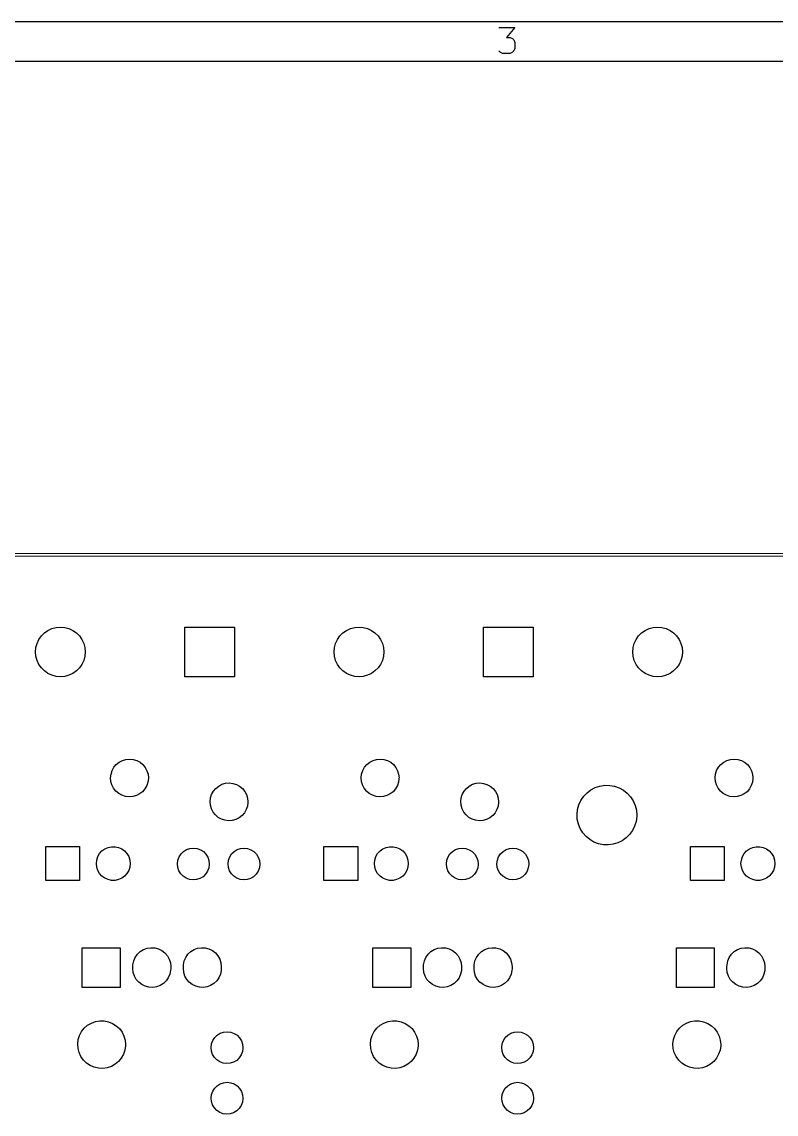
# Model space of a CAD drawing. Extents: x 10 to 287, y -200 to -10.
# Drawn here: x 111.3 to 149.2, y -64.9 to -10 of the extents above; entities that cross this region are included whole.
import ezdxf

# ---------------------------------------------------------------- set-up
doc = ezdxf.new("R2010")
doc.units = 0
doc.layers.add('BLACK', color=7, linetype='CONTINUOUS')

msp = doc.modelspace()

# ---------------------------------------------------------------- linework, layer by layer
at = {"layer": 'BLACK', "linetype": 'CONTINUOUS'}
for p, q in [((287.002, -10), (10, -10)), ((135.261, -10.2881), (136.065, -10.2881)), ((136.065, -10.2881), (135.632, -10.7833)), ((135.632, -10.7833), (135.818, -10.7833)), ((135.818, -10.7833), (135.942, -10.8452)), ((135.942, -10.8452), (136.004, -10.9071)), ((136.004, -10.9071), (136.065, -11.031)), ((135.323, -11.5262), (135.261, -11.4643)), ((135.446, -11.5881), (135.323, -11.5262)), ((135.942, -11.5262), (135.818, -11.5881)), ((136.004, -11.4643), (135.942, -11.5262)), ((136.065, -11.3405), (136.004, -11.4643)), ((136.065, -11.031), (136.065, -11.3405)), ((285.002, -12), (12, -12)), ((135.818, -11.5881), (135.446, -11.5881)), ((33.4913, -36.6809), (206.846, -36.7288)), ((206.771, -36.8788), (33.5663, -36.8309)), ((112.425, -40.7078), (112.604, -40.5828)), ((112.604, -40.5828), (112.801, -40.4907)), ((112.801, -40.4907), (113.012, -40.4343)), ((113.012, -40.4343), (113.229, -40.4153)), ((113.229, -40.4153), (113.446, -40.4343)), ((113.446, -40.4343), (113.656, -40.4907)), ((113.656, -40.4907), (113.854, -40.5828)), ((113.854, -40.5828), (114.032, -40.7078)), ((119.479, -42.9153), (119.479, -40.4153)), ((119.479, -40.4153), (121.979, -40.4153)), ((121.979, -40.4153), (121.979, -42.9153)), ((127.425, -40.7078), (127.604, -40.5828)), ((127.604, -40.5828), (127.801, -40.4907)), ((127.801, -40.4907), (128.012, -40.4343)), ((128.012, -40.4343), (128.229, -40.4153)), ((128.229, -40.4153), (128.446, -40.4343)), ((128.446, -40.4343), (128.656, -40.4907)), ((128.656, -40.4907), (128.854, -40.5828)), ((128.854, -40.5828), (129.032, -40.7078)), ((134.479, -42.9153), (134.479, -40.4153)), ((134.479, -40.4153), (136.979, -40.4153)), ((136.979, -40.4153), (136.979, -42.9153)), ((142.425, -40.7078), (142.604, -40.5828)), ((142.604, -40.5828), (142.801, -40.4907)), ((142.801, -40.4907), (143.012, -40.4343)), ((143.012, -40.4343), (143.229, -40.4153)), ((143.229, -40.4153), (143.446, -40.4343)), ((143.446, -40.4343), (143.656, -40.4907)), ((143.656, -40.4907), (143.854, -40.5828)), ((143.854, -40.5828), (144.032, -40.7078)), ((112.054, -41.2378), (112.146, -41.0403)), ((112.146, -41.0403), (112.271, -40.8619)), ((112.271, -40.8619), (112.425, -40.7078)), ((114.032, -40.7078), (114.186, -40.8619)), ((114.186, -40.8619), (114.311, -41.0403)), ((114.311, -41.0403), (114.404, -41.2378)), ((127.054, -41.2378), (127.146, -41.0403)), ((127.146, -41.0403), (127.271, -40.8619)), ((127.271, -40.8619), (127.425, -40.7078)), ((129.032, -40.7078), (129.186, -40.8619)), ((129.186, -40.8619), (129.311, -41.0403)), ((129.311, -41.0403), (129.404, -41.2378)), ((142.054, -41.2378), (142.146, -41.0403)), ((142.146, -41.0403), (142.271, -40.8619)), ((142.271, -40.8619), (142.425, -40.7078)), ((144.032, -40.7078), (144.186, -40.8619)), ((144.186, -40.8619), (144.311, -41.0403)), ((144.311, -41.0403), (144.404, -41.2378)), ((111.979, -41.6653), (111.998, -41.4483)), ((111.998, -41.8824), (111.979, -41.6653)), ((111.998, -41.4483), (112.054, -41.2378)), ((114.404, -41.2378), (114.46, -41.4483)), ((114.46, -41.4483), (114.479, -41.6653)), ((114.479, -41.6653), (114.46, -41.8824)), ((126.979, -41.6653), (126.998, -41.4483)), ((126.998, -41.8824), (126.979, -41.6653)), ((126.998, -41.4483), (127.054, -41.2378)), ((129.404, -41.2378), (129.46, -41.4483)), ((129.46, -41.4483), (129.479, -41.6653)), ((129.479, -41.6653), (129.46, -41.8824)), ((141.979, -41.6653), (141.998, -41.4483)), ((141.998, -41.8824), (141.979, -41.6653)), ((141.998, -41.4483), (142.054, -41.2378)), ((144.404, -41.2378), (144.46, -41.4483)), ((144.46, -41.4483), (144.479, -41.6653)), ((144.479, -41.6653), (144.46, -41.8824)), ((112.054, -42.0929), (111.998, -41.8824)), ((112.146, -42.2903), (112.054, -42.0929)), ((114.404, -42.0929), (114.311, -42.2903)), ((114.46, -41.8824), (114.404, -42.0929)), ((127.054, -42.0929), (126.998, -41.8824)), ((127.146, -42.2903), (127.054, -42.0929)), ((129.404, -42.0929), (129.311, -42.2903)), ((129.46, -41.8824), (129.404, -42.0929)), ((142.054, -42.0929), (141.998, -41.8824)), ((142.146, -42.2903), (142.054, -42.0929)), ((144.404, -42.0929), (144.311, -42.2903)), ((144.46, -41.8824), (144.404, -42.0929)), ((112.271, -42.4688), (112.146, -42.2903)), ((112.425, -42.6229), (112.271, -42.4688)), ((112.604, -42.7479), (112.425, -42.6229)), ((112.801, -42.84), (112.604, -42.7479)), ((113.854, -42.7479), (113.656, -42.84)), ((114.032, -42.6229), (113.854, -42.7479)), ((114.186, -42.4688), (114.032, -42.6229)), ((114.311, -42.2903), (114.186, -42.4688)), ((127.271, -42.4688), (127.146, -42.2903)), ((127.425, -42.6229), (127.271, -42.4688)), ((127.604, -42.7479), (127.425, -42.6229)), ((127.801, -42.84), (127.604, -42.7479)), ((128.854, -42.7479), (128.656, -42.84)), ((129.032, -42.6229), (128.854, -42.7479)), ((129.186, -42.4688), (129.032, -42.6229)), ((129.311, -42.2903), (129.186, -42.4688)), ((142.271, -42.4688), (142.146, -42.2903)), ((142.425, -42.6229), (142.271, -42.4688)), ((142.604, -42.7479), (142.425, -42.6229)), ((142.801, -42.84), (142.604, -42.7479)), ((143.854, -42.7479), (143.656, -42.84)), ((144.032, -42.6229), (143.854, -42.7479)), ((144.186, -42.4688), (144.032, -42.6229)), ((144.311, -42.2903), (144.186, -42.4688)), ((113.012, -42.8964), (112.801, -42.84)), ((113.229, -42.9153), (113.012, -42.8964)), ((113.446, -42.8964), (113.229, -42.9153)), ((113.656, -42.84), (113.446, -42.8964)), ((121.979, -42.9153), (119.479, -42.9153)), ((128.012, -42.8964), (127.801, -42.84)), ((128.229, -42.9153), (128.012, -42.8964)), ((128.446, -42.8964), (128.229, -42.9153)), ((128.656, -42.84), (128.446, -42.8964)), ((136.979, -42.9153), (134.479, -42.9153)), ((143.012, -42.8964), (142.801, -42.84)), ((143.229, -42.9153), (143.012, -42.8964)), ((143.446, -42.8964), (143.229, -42.9153)), ((143.656, -42.84), (143.446, -42.8964)), ((116.035, -47.3213), (116.18, -47.2051)), ((116.18, -47.2051), (116.344, -47.1192)), ((116.344, -47.1192), (116.522, -47.0668)), ((116.522, -47.0668), (116.707, -47.05)), ((116.707, -47.05), (116.891, -47.0694)), ((116.891, -47.0694), (117.068, -47.1242)), ((117.068, -47.1242), (117.231, -47.2124)), ((128.624, -47.3213), (128.769, -47.2051)), ((128.769, -47.2051), (128.933, -47.1192)), ((128.933, -47.1192), (129.111, -47.0668)), ((129.111, -47.0668), (129.295, -47.05)), ((129.295, -47.05), (129.48, -47.0694)), ((129.48, -47.0694), (129.657, -47.1242)), ((129.657, -47.1242), (129.82, -47.2124)), ((146.404, -47.3213), (146.549, -47.2051)), ((146.549, -47.2051), (146.713, -47.1192)), ((146.713, -47.1192), (146.891, -47.0668)), ((146.891, -47.0668), (147.075, -47.05)), ((147.075, -47.05), (147.26, -47.0694)), ((147.26, -47.0694), (147.437, -47.1242)), ((147.437, -47.1242), (147.6, -47.2124)), ((115.771, -47.8025), (115.827, -47.6258)), ((115.827, -47.6258), (115.916, -47.4633)), ((115.916, -47.4633), (116.035, -47.3213)), ((117.231, -47.2124), (117.374, -47.3306)), ((117.374, -47.3306), (117.491, -47.4743)), ((117.491, -47.4743), (117.578, -47.638)), ((117.578, -47.638), (117.632, -47.8155)), ((128.36, -47.8025), (128.416, -47.6258)), ((128.416, -47.6258), (128.505, -47.4633)), ((128.505, -47.4633), (128.624, -47.3213)), ((129.82, -47.2124), (129.963, -47.3306)), ((129.963, -47.3306), (130.08, -47.4743)), ((130.08, -47.4743), (130.167, -47.638)), ((130.167, -47.638), (130.221, -47.8155)), ((146.14, -47.8025), (146.196, -47.6258)), ((146.196, -47.6258), (146.285, -47.4633)), ((146.285, -47.4633), (146.404, -47.3213)), ((147.6, -47.2124), (147.743, -47.3306)), ((147.743, -47.3306), (147.86, -47.4743)), ((147.86, -47.4743), (147.947, -47.638)), ((147.947, -47.638), (148.001, -47.8155)), ((115.75, -47.9867), (115.771, -47.8025)), ((115.766, -48.1715), (115.75, -47.9867)), ((115.817, -48.3497), (115.766, -48.1715)), ((117.626, -48.2105), (117.568, -48.3864)), ((117.65, -48.0265), (117.626, -48.2105)), ((117.632, -47.8155), (117.65, -48)), ((117.65, -48), (117.65, -48.0265)), ((121.344, -48.3192), (121.522, -48.2668)), ((121.522, -48.2668), (121.707, -48.25)), ((121.707, -48.25), (121.891, -48.2694)), ((121.891, -48.2694), (122.068, -48.3242)), ((128.339, -47.9867), (128.36, -47.8025)), ((128.354, -48.1715), (128.339, -47.9867)), ((128.406, -48.3497), (128.354, -48.1715)), ((130.215, -48.2105), (130.157, -48.3864)), ((130.238, -48.0265), (130.215, -48.2105)), ((130.221, -47.8155), (130.239, -48)), ((130.239, -48), (130.238, -48.0265)), ((133.933, -48.3192), (134.111, -48.2668)), ((134.111, -48.2668), (134.295, -48.25)), ((134.295, -48.25), (134.48, -48.2694)), ((134.48, -48.2694), (134.657, -48.3242)), ((146.119, -47.9867), (146.14, -47.8025)), ((146.134, -48.1715), (146.119, -47.9867)), ((146.186, -48.3497), (146.134, -48.1715)), ((147.995, -48.2105), (147.937, -48.3864)), ((148.018, -48.0265), (147.995, -48.2105)), ((148.001, -47.8155), (148.019, -48)), ((148.019, -48), (148.018, -48.0265)), ((115.901, -48.5146), (115.817, -48.3497)), ((116.017, -48.6599), (115.901, -48.5146)), ((116.158, -48.7801), (116.017, -48.6599)), ((116.32, -48.8705), (116.158, -48.7801)), ((117.209, -48.8021), (117.044, -48.8857)), ((117.355, -48.688), (117.209, -48.8021)), ((117.476, -48.5476), (117.355, -48.688)), ((117.568, -48.3864), (117.476, -48.5476)), ((120.771, -49.0025), (120.827, -48.8258)), ((120.827, -48.8258), (120.916, -48.6633)), ((120.916, -48.6633), (121.035, -48.5213)), ((121.035, -48.5213), (121.18, -48.4051)), ((121.18, -48.4051), (121.344, -48.3192)), ((122.068, -48.3242), (122.231, -48.4124)), ((122.231, -48.4124), (122.374, -48.5306)), ((122.374, -48.5306), (122.491, -48.6743)), ((122.491, -48.6743), (122.578, -48.838)), ((122.578, -48.838), (122.632, -49.0155)), ((128.49, -48.5146), (128.406, -48.3497)), ((128.605, -48.6599), (128.49, -48.5146)), ((128.747, -48.7801), (128.605, -48.6599)), ((128.909, -48.8705), (128.747, -48.7801)), ((129.798, -48.8021), (129.632, -48.8857)), ((129.944, -48.688), (129.798, -48.8021)), ((130.065, -48.5476), (129.944, -48.688)), ((130.157, -48.3864), (130.065, -48.5476)), ((133.36, -49.0025), (133.416, -48.8258)), ((133.416, -48.8258), (133.505, -48.6633)), ((133.505, -48.6633), (133.624, -48.5213)), ((133.624, -48.5213), (133.769, -48.4051)), ((133.769, -48.4051), (133.933, -48.3192)), ((134.657, -48.3242), (134.82, -48.4124)), ((134.82, -48.4124), (134.963, -48.5306)), ((134.963, -48.5306), (135.08, -48.6743)), ((135.08, -48.6743), (135.167, -48.838)), ((135.167, -48.838), (135.221, -49.0155)), ((139.517, -48.9211), (139.687, -48.7434)), ((139.687, -48.7434), (139.883, -48.5958)), ((139.883, -48.5958), (140.101, -48.4823)), ((140.101, -48.4823), (140.335, -48.4059)), ((140.335, -48.4059), (140.578, -48.3688)), ((140.578, -48.3688), (140.824, -48.3718)), ((140.824, -48.3718), (141.066, -48.4149)), ((141.066, -48.4149), (141.298, -48.4969)), ((141.298, -48.4969), (141.513, -48.6157)), ((141.513, -48.6157), (141.706, -48.7681)), ((141.706, -48.7681), (141.871, -48.9499)), ((146.27, -48.5146), (146.186, -48.3497)), ((146.385, -48.6599), (146.27, -48.5146)), ((146.527, -48.7801), (146.385, -48.6599)), ((146.689, -48.8705), (146.527, -48.7801)), ((147.578, -48.8021), (147.412, -48.8857)), ((147.724, -48.688), (147.578, -48.8021)), ((147.845, -48.5476), (147.724, -48.688)), ((147.937, -48.3864), (147.845, -48.5476)), ((116.496, -48.9278), (116.32, -48.8705)), ((116.68, -48.9498), (116.496, -48.9278)), ((116.865, -48.9356), (116.68, -48.9498)), ((117.044, -48.8857), (116.865, -48.9356)), ((120.75, -49.1867), (120.771, -49.0025)), ((120.766, -49.3715), (120.75, -49.1867)), ((120.817, -49.5497), (120.766, -49.3715)), ((122.65, -49.2265), (122.626, -49.4105)), ((122.632, -49.0155), (122.65, -49.2)), ((122.65, -49.2), (122.65, -49.2265)), ((129.085, -48.9278), (128.909, -48.8705)), ((129.269, -48.9498), (129.085, -48.9278)), ((129.454, -48.9356), (129.269, -48.9498)), ((129.632, -48.8857), (129.454, -48.9356)), ((133.339, -49.1867), (133.36, -49.0025)), ((133.354, -49.3715), (133.339, -49.1867)), ((133.406, -49.5497), (133.354, -49.3715)), ((135.238, -49.2265), (135.215, -49.4105)), ((135.221, -49.0155), (135.239, -49.2)), ((135.239, -49.2), (135.238, -49.2265)), ((139.209, -49.584), (139.275, -49.3471)), ((139.275, -49.3471), (139.378, -49.1242)), ((139.378, -49.1242), (139.517, -48.9211)), ((141.871, -48.9499), (142.005, -49.1563)), ((142.005, -49.1563), (142.103, -49.3817)), ((142.103, -49.3817), (142.162, -49.6201)), ((146.865, -48.9278), (146.689, -48.8705)), ((147.049, -48.9498), (146.865, -48.9278)), ((147.234, -48.9356), (147.049, -48.9498)), ((147.412, -48.8857), (147.234, -48.9356)), ((120.901, -49.7146), (120.817, -49.5497)), ((121.017, -49.8599), (120.901, -49.7146)), ((121.158, -49.9801), (121.017, -49.8599)), ((122.355, -49.888), (122.209, -50.0021)), ((122.476, -49.7476), (122.355, -49.888)), ((122.568, -49.5864), (122.476, -49.7476)), ((122.626, -49.4105), (122.568, -49.5864)), ((133.49, -49.7146), (133.406, -49.5497)), ((133.605, -49.8599), (133.49, -49.7146)), ((133.747, -49.9801), (133.605, -49.8599)), ((134.944, -49.888), (134.798, -50.0021)), ((135.065, -49.7476), (134.944, -49.888)), ((135.157, -49.5864), (135.065, -49.7476)), ((135.215, -49.4105), (135.157, -49.5864)), ((139.183, -49.8284), (139.209, -49.584)), ((139.197, -50.0739), (139.183, -49.8284)), ((142.181, -49.9384), (142.149, -50.1821)), ((142.162, -49.6201), (142.183, -49.8651)), ((142.183, -49.8651), (142.181, -49.9384)), ((121.32, -50.0705), (121.158, -49.9801)), ((121.496, -50.1278), (121.32, -50.0705)), ((121.68, -50.1498), (121.496, -50.1278)), ((121.865, -50.1356), (121.68, -50.1498)), ((122.044, -50.0857), (121.865, -50.1356)), ((122.209, -50.0021), (122.044, -50.0857)), ((133.909, -50.0705), (133.747, -49.9801)), ((134.085, -50.1278), (133.909, -50.0705)), ((134.269, -50.1498), (134.085, -50.1278)), ((134.454, -50.1356), (134.269, -50.1498)), ((134.632, -50.0857), (134.454, -50.1356)), ((134.798, -50.0021), (134.632, -50.0857)), ((139.251, -50.3137), (139.197, -50.0739)), ((139.344, -50.5414), (139.251, -50.3137)), ((142.077, -50.4173), (141.968, -50.6377)), ((142.149, -50.1821), (142.077, -50.4173)), ((139.472, -50.751), (139.344, -50.5414)), ((139.633, -50.9368), (139.472, -50.751)), ((139.822, -51.0938), (139.633, -50.9368)), ((141.651, -51.0108), (141.451, -51.1535)), ((141.825, -50.8373), (141.651, -51.0108)), ((141.968, -50.6377), (141.825, -50.8373)), ((112.494, -53.15), (112.494, -51.45)), ((112.494, -51.45), (114.194, -51.45)), ((114.194, -51.45), (114.194, -53.15)), ((115.315, -51.6683), (115.459, -51.5639)), ((115.459, -51.5639), (115.621, -51.4916)), ((115.621, -51.4916), (115.795, -51.4547)), ((115.795, -51.4547), (115.973, -51.4547)), ((115.973, -51.4547), (116.147, -51.4916)), ((116.147, -51.4916), (116.309, -51.5639)), ((116.309, -51.5639), (116.453, -51.6683)), ((119.417, -51.6946), (119.569, -51.6011)), ((119.569, -51.6011), (119.738, -51.5437)), ((119.738, -51.5437), (119.916, -51.525)), ((119.916, -51.525), (120.093, -51.5461)), ((120.093, -51.5461), (120.261, -51.606)), ((121.957, -51.6946), (122.109, -51.6011)), ((122.109, -51.6011), (122.278, -51.5437)), ((122.278, -51.5437), (122.456, -51.525)), ((122.456, -51.525), (122.633, -51.5461)), ((122.633, -51.5461), (122.801, -51.606)), ((126.464, -53.15), (126.464, -51.45)), ((126.464, -51.45), (128.164, -51.45)), ((128.164, -51.45), (128.164, -53.15)), ((129.285, -51.6683), (129.429, -51.5639)), ((129.429, -51.5639), (129.591, -51.4916)), ((129.591, -51.4916), (129.765, -51.4547)), ((129.765, -51.4547), (129.943, -51.4547)), ((129.943, -51.4547), (130.117, -51.4916)), ((130.117, -51.4916), (130.279, -51.5639)), ((130.279, -51.5639), (130.423, -51.6683)), ((132.926, -51.6946), (133.078, -51.6011)), ((133.078, -51.6011), (133.247, -51.5437)), ((133.247, -51.5437), (133.424, -51.525)), ((133.424, -51.525), (133.602, -51.5461)), ((133.602, -51.5461), (133.77, -51.606)), ((135.466, -51.6946), (135.618, -51.6011)), ((135.618, -51.6011), (135.787, -51.5437)), ((135.787, -51.5437), (135.964, -51.525)), ((135.964, -51.525), (136.142, -51.5461)), ((136.142, -51.5461), (136.31, -51.606)), ((140.034, -51.2178), (139.822, -51.0938)), ((140.264, -51.3055), (140.034, -51.2178)), ((140.505, -51.3545), (140.264, -51.3055)), ((140.751, -51.3636), (140.505, -51.3545)), ((140.994, -51.3323), (140.751, -51.3636)), ((141.23, -51.2617), (140.994, -51.3323)), ((141.451, -51.1535), (141.23, -51.2617)), ((144.879, -53.15), (144.879, -51.45)), ((144.879, -51.45), (146.579, -51.45)), ((146.579, -51.45), (146.579, -53.15)), ((147.7, -51.6683), (147.844, -51.5639)), ((147.844, -51.5639), (148.006, -51.4916)), ((148.006, -51.4916), (148.18, -51.4547)), ((148.18, -51.4547), (148.358, -51.4547)), ((148.358, -51.4547), (148.532, -51.4916)), ((148.532, -51.4916), (148.694, -51.5639)), ((148.694, -51.5639), (148.838, -51.6683)), ((115.034, -52.3), (115.052, -52.1233)), ((115.052, -52.1233), (115.107, -51.9543)), ((115.107, -51.9543), (115.196, -51.8004)), ((115.196, -51.8004), (115.315, -51.6683)), ((116.453, -51.6683), (116.572, -51.8004)), ((116.572, -51.8004), (116.66, -51.9543)), ((116.66, -51.9543), (116.715, -52.1233)), ((116.715, -52.1233), (116.734, -52.3)), ((119.11, -52.3138), (119.132, -52.1369)), ((119.132, -52.1369), (119.193, -51.9693)), ((119.193, -51.9693), (119.29, -51.8194)), ((119.29, -51.8194), (119.417, -51.6946)), ((120.261, -51.606), (120.411, -51.7015)), ((120.411, -51.7015), (120.537, -51.8281)), ((120.537, -51.8281), (120.631, -51.9793)), ((120.631, -51.9793), (120.69, -52.1478)), ((120.69, -52.1478), (120.71, -52.325)), ((121.65, -52.3138), (121.672, -52.1369)), ((121.672, -52.1369), (121.733, -51.9693)), ((121.733, -51.9693), (121.83, -51.8194)), ((121.83, -51.8194), (121.957, -51.6946)), ((122.801, -51.606), (122.951, -51.7015)), ((122.951, -51.7015), (123.077, -51.8281)), ((123.077, -51.8281), (123.171, -51.9793)), ((123.171, -51.9793), (123.23, -52.1478)), ((123.23, -52.1478), (123.25, -52.325)), ((129.004, -52.3), (129.022, -52.1233)), ((129.022, -52.1233), (129.077, -51.9543)), ((129.077, -51.9543), (129.166, -51.8004)), ((129.166, -51.8004), (129.285, -51.6683)), ((130.423, -51.6683), (130.542, -51.8004)), ((130.542, -51.8004), (130.63, -51.9543)), ((130.63, -51.9543), (130.685, -52.1233)), ((130.685, -52.1233), (130.704, -52.3)), ((132.619, -52.3138), (132.641, -52.1369)), ((132.641, -52.1369), (132.702, -51.9693)), ((132.702, -51.9693), (132.799, -51.8194)), ((132.799, -51.8194), (132.926, -51.6946)), ((133.77, -51.606), (133.92, -51.7015)), ((133.92, -51.7015), (134.046, -51.8281)), ((134.046, -51.8281), (134.14, -51.9793)), ((134.14, -51.9793), (134.199, -52.1478)), ((134.199, -52.1478), (134.219, -52.325)), ((135.159, -52.3138), (135.181, -52.1369)), ((135.181, -52.1369), (135.242, -51.9693)), ((135.242, -51.9693), (135.339, -51.8194)), ((135.339, -51.8194), (135.466, -51.6946)), ((136.31, -51.606), (136.46, -51.7015)), ((136.46, -51.7015), (136.586, -51.8281)), ((136.586, -51.8281), (136.68, -51.9793)), ((136.68, -51.9793), (136.739, -52.1478)), ((136.739, -52.1478), (136.759, -52.325)), ((147.419, -52.3), (147.437, -52.1233)), ((147.437, -52.1233), (147.492, -51.9543)), ((147.492, -51.9543), (147.581, -51.8004)), ((147.581, -51.8004), (147.7, -51.6683)), ((148.838, -51.6683), (148.957, -51.8004)), ((148.957, -51.8004), (149.045, -51.9543)), ((149.045, -51.9543), (149.1, -52.1233)), ((149.1, -52.1233), (149.119, -52.3)), ((115.052, -52.4767), (115.034, -52.3)), ((115.107, -52.6457), (115.052, -52.4767)), ((115.196, -52.7996), (115.107, -52.6457)), ((116.66, -52.6457), (116.572, -52.7996)), ((116.715, -52.4767), (116.66, -52.6457)), ((116.734, -52.3), (116.715, -52.4767)), ((119.127, -52.4913), (119.11, -52.3138)), ((119.184, -52.6606), (119.127, -52.4913)), ((119.276, -52.8131), (119.184, -52.6606)), ((120.622, -52.6907), (120.523, -52.8392)), ((120.685, -52.524), (120.622, -52.6907)), ((120.71, -52.3473), (120.685, -52.524)), ((120.71, -52.325), (120.71, -52.3473)), ((121.667, -52.4913), (121.65, -52.3138)), ((121.724, -52.6606), (121.667, -52.4913)), ((121.816, -52.8131), (121.724, -52.6606)), ((123.162, -52.6907), (123.063, -52.8392)), ((123.225, -52.524), (123.162, -52.6907)), ((123.25, -52.3473), (123.225, -52.524)), ((123.25, -52.325), (123.25, -52.3473)), ((129.022, -52.4767), (129.004, -52.3)), ((129.077, -52.6457), (129.022, -52.4767)), ((129.166, -52.7996), (129.077, -52.6457)), ((130.63, -52.6457), (130.542, -52.7996)), ((130.685, -52.4767), (130.63, -52.6457)), ((130.704, -52.3), (130.685, -52.4767)), ((132.636, -52.4913), (132.619, -52.3138)), ((132.693, -52.6606), (132.636, -52.4913)), ((132.785, -52.8131), (132.693, -52.6606)), ((134.13, -52.6907), (134.032, -52.8392)), ((134.194, -52.524), (134.13, -52.6907)), ((134.219, -52.3473), (134.194, -52.524)), ((134.219, -52.325), (134.219, -52.3473)), ((135.176, -52.4913), (135.159, -52.3138)), ((135.233, -52.6606), (135.176, -52.4913)), ((135.325, -52.8131), (135.233, -52.6606)), ((136.67, -52.6907), (136.572, -52.8392)), ((136.734, -52.524), (136.67, -52.6907)), ((136.759, -52.3473), (136.734, -52.524)), ((136.759, -52.325), (136.759, -52.3473)), ((147.437, -52.4767), (147.419, -52.3)), ((147.492, -52.6457), (147.437, -52.4767)), ((147.581, -52.7996), (147.492, -52.6457)), ((149.045, -52.6457), (148.957, -52.7996)), ((149.1, -52.4767), (149.045, -52.6457)), ((149.119, -52.3), (149.1, -52.4767)), ((114.194, -53.15), (112.494, -53.15)), ((115.315, -52.9317), (115.196, -52.7996)), ((115.459, -53.0361), (115.315, -52.9317)), ((115.621, -53.1084), (115.459, -53.0361)), ((115.795, -53.1453), (115.621, -53.1084)), ((115.973, -53.1453), (115.795, -53.1453)), ((116.147, -53.1084), (115.973, -53.1453)), ((116.309, -53.0361), (116.147, -53.1084)), ((116.453, -52.9317), (116.309, -53.0361)), ((116.572, -52.7996), (116.453, -52.9317)), ((119.4, -52.9414), (119.276, -52.8131)), ((119.549, -53.0391), (119.4, -52.9414)), ((119.716, -53.1012), (119.549, -53.0391)), ((119.893, -53.1248), (119.716, -53.1012)), ((120.071, -53.1087), (119.893, -53.1248)), ((120.24, -53.0535), (120.071, -53.1087)), ((120.394, -52.9622), (120.24, -53.0535)), ((120.523, -52.8392), (120.394, -52.9622)), ((121.94, -52.9414), (121.816, -52.8131)), ((122.089, -53.0391), (121.94, -52.9414)), ((122.256, -53.1012), (122.089, -53.0391)), ((122.433, -53.1248), (122.256, -53.1012)), ((122.611, -53.1087), (122.433, -53.1248)), ((122.78, -53.0535), (122.611, -53.1087)), ((122.934, -52.9622), (122.78, -53.0535)), ((123.063, -52.8392), (122.934, -52.9622)), ((128.164, -53.15), (126.464, -53.15)), ((129.285, -52.9317), (129.166, -52.7996)), ((129.429, -53.0361), (129.285, -52.9317)), ((129.591, -53.1084), (129.429, -53.0361)), ((129.765, -53.1453), (129.591, -53.1084)), ((129.943, -53.1453), (129.765, -53.1453)), ((130.117, -53.1084), (129.943, -53.1453)), ((130.279, -53.0361), (130.117, -53.1084)), ((130.423, -52.9317), (130.279, -53.0361)), ((130.542, -52.7996), (130.423, -52.9317)), ((132.909, -52.9414), (132.785, -52.8131)), ((133.058, -53.0391), (132.909, -52.9414)), ((133.225, -53.1012), (133.058, -53.0391)), ((133.402, -53.1248), (133.225, -53.1012)), ((133.58, -53.1087), (133.402, -53.1248)), ((133.749, -53.0535), (133.58, -53.1087)), ((133.903, -52.9622), (133.749, -53.0535)), ((134.032, -52.8392), (133.903, -52.9622)), ((135.449, -52.9414), (135.325, -52.8131)), ((135.598, -53.0391), (135.449, -52.9414)), ((135.765, -53.1012), (135.598, -53.0391)), ((135.942, -53.1248), (135.765, -53.1012)), ((136.12, -53.1087), (135.942, -53.1248)), ((136.289, -53.0535), (136.12, -53.1087)), ((136.443, -52.9622), (136.289, -53.0535)), ((136.572, -52.8392), (136.443, -52.9622)), ((146.579, -53.15), (144.879, -53.15)), ((147.7, -52.9317), (147.581, -52.7996)), ((147.844, -53.0361), (147.7, -52.9317)), ((148.006, -53.1084), (147.844, -53.0361)), ((148.18, -53.1453), (148.006, -53.1084)), ((148.358, -53.1453), (148.18, -53.1453)), ((148.532, -53.1084), (148.358, -53.1453)), ((148.694, -53.0361), (148.532, -53.1084)), ((148.838, -52.9317), (148.694, -53.0361)), ((148.957, -52.7996), (148.838, -52.9317)), ((114.326, -58.5296), (114.326, -56.5296)), ((114.326, -56.5296), (116.231, -56.5296)), ((116.231, -56.5296), (116.231, -58.5296)), ((117.582, -56.5595), (117.772, -56.5307)), ((117.772, -56.5307), (117.965, -56.5408)), ((117.965, -56.5408), (118.151, -56.5893)), ((120.122, -56.5595), (120.312, -56.5307)), ((120.312, -56.5307), (120.505, -56.5408)), ((120.505, -56.5408), (120.691, -56.5893)), ((128.931, -58.5296), (128.931, -56.5296)), ((128.931, -56.5296), (130.836, -56.5296)), ((130.836, -56.5296), (130.836, -58.5296)), ((132.187, -56.5595), (132.377, -56.5307)), ((132.377, -56.5307), (132.57, -56.5408)), ((132.57, -56.5408), (132.756, -56.5893)), ((134.727, -56.5595), (134.917, -56.5307)), ((134.917, -56.5307), (135.11, -56.5408)), ((135.11, -56.5408), (135.296, -56.5893)), ((144.171, -58.5296), (144.171, -56.5296)), ((144.171, -56.5296), (146.076, -56.5296)), ((146.076, -56.5296), (146.076, -58.5296)), ((147.427, -56.5595), (147.617, -56.5307)), ((147.617, -56.5307), (147.81, -56.5408)), ((147.81, -56.5408), (147.996, -56.5893)), ((116.911, -57.1941), (116.987, -57.0174)), ((116.987, -57.0174), (117.098, -56.8597)), ((117.098, -56.8597), (117.238, -56.7274)), ((117.238, -56.7274), (117.401, -56.626)), ((117.401, -56.626), (117.582, -56.5595)), ((118.151, -56.5893), (118.324, -56.6743)), ((118.324, -56.6743), (118.476, -56.7923)), ((118.476, -56.7923), (118.601, -56.9385)), ((118.601, -56.9385), (118.694, -57.1069)), ((119.451, -57.1941), (119.527, -57.0174)), ((119.527, -57.0174), (119.638, -56.8597)), ((119.638, -56.8597), (119.778, -56.7274)), ((119.778, -56.7274), (119.941, -56.626)), ((119.941, -56.626), (120.122, -56.5595)), ((120.691, -56.5893), (120.864, -56.6743)), ((120.864, -56.6743), (121.016, -56.7923)), ((121.016, -56.7923), (121.141, -56.9385)), ((121.141, -56.9385), (121.234, -57.1069)), ((131.516, -57.1941), (131.592, -57.0174)), ((131.592, -57.0174), (131.703, -56.8597)), ((131.703, -56.8597), (131.843, -56.7274)), ((131.843, -56.7274), (132.006, -56.626)), ((132.006, -56.626), (132.187, -56.5595)), ((132.756, -56.5893), (132.929, -56.6743)), ((132.929, -56.6743), (133.081, -56.7923)), ((133.081, -56.7923), (133.206, -56.9385)), ((133.206, -56.9385), (133.299, -57.1069)), ((134.056, -57.1941), (134.132, -57.0174)), ((134.132, -57.0174), (134.243, -56.8597)), ((134.243, -56.8597), (134.383, -56.7274)), ((134.383, -56.7274), (134.546, -56.626)), ((134.546, -56.626), (134.727, -56.5595)), ((135.296, -56.5893), (135.469, -56.6743)), ((135.469, -56.6743), (135.621, -56.7923)), ((135.621, -56.7923), (135.746, -56.9385)), ((135.746, -56.9385), (135.839, -57.1069)), ((146.756, -57.1941), (146.832, -57.0174)), ((146.832, -57.0174), (146.943, -56.8597)), ((146.943, -56.8597), (147.083, -56.7274)), ((147.083, -56.7274), (147.246, -56.626)), ((147.246, -56.626), (147.427, -56.5595)), ((147.996, -56.5893), (148.169, -56.6743)), ((148.169, -56.6743), (148.321, -56.7923)), ((148.321, -56.7923), (148.446, -56.9385)), ((148.446, -56.9385), (148.539, -57.1069)), ((116.866, -57.4821), (116.872, -57.3825)), ((116.866, -57.5771), (116.866, -57.4821)), ((116.886, -57.7686), (116.866, -57.5771)), ((116.872, -57.3825), (116.911, -57.1941)), ((118.694, -57.1069), (118.752, -57.2906)), ((118.752, -57.2906), (118.771, -57.4821)), ((118.771, -57.5771), (118.766, -57.6767)), ((118.771, -57.4821), (118.771, -57.5771)), ((119.406, -57.4821), (119.412, -57.3825)), ((119.406, -57.5771), (119.406, -57.4821)), ((119.426, -57.7686), (119.406, -57.5771)), ((119.412, -57.3825), (119.451, -57.1941)), ((121.234, -57.1069), (121.292, -57.2906)), ((121.292, -57.2906), (121.311, -57.4821)), ((121.311, -57.5771), (121.306, -57.6767)), ((121.311, -57.4821), (121.311, -57.5771)), ((131.471, -57.4821), (131.477, -57.3825)), ((131.471, -57.5771), (131.471, -57.4821)), ((131.491, -57.7686), (131.471, -57.5771)), ((131.477, -57.3825), (131.516, -57.1941)), ((133.299, -57.1069), (133.357, -57.2906)), ((133.357, -57.2906), (133.376, -57.4821)), ((133.376, -57.5771), (133.371, -57.6767)), ((133.376, -57.4821), (133.376, -57.5771)), ((134.011, -57.4821), (134.017, -57.3825)), ((134.011, -57.5771), (134.011, -57.4821)), ((134.031, -57.7686), (134.011, -57.5771)), ((134.017, -57.3825), (134.056, -57.1941)), ((135.839, -57.1069), (135.897, -57.2906)), ((135.897, -57.2906), (135.916, -57.4821)), ((135.916, -57.5771), (135.911, -57.6767)), ((135.916, -57.4821), (135.916, -57.5771)), ((146.711, -57.4821), (146.717, -57.3825)), ((146.711, -57.5771), (146.711, -57.4821)), ((146.731, -57.7686), (146.711, -57.5771)), ((146.717, -57.3825), (146.756, -57.1941)), ((148.539, -57.1069), (148.597, -57.2906)), ((148.597, -57.2906), (148.616, -57.4821)), ((148.616, -57.5771), (148.611, -57.6767)), ((148.616, -57.4821), (148.616, -57.5771)), ((116.943, -57.9523), (116.886, -57.7686)), ((117.037, -58.1207), (116.943, -57.9523)), ((117.162, -58.2669), (117.037, -58.1207)), ((118.65, -58.0418), (118.54, -58.1995)), ((118.727, -57.8651), (118.65, -58.0418)), ((118.766, -57.6767), (118.727, -57.8651)), ((119.483, -57.9523), (119.426, -57.7686)), ((119.577, -58.1207), (119.483, -57.9523)), ((119.702, -58.2669), (119.577, -58.1207)), ((121.19, -58.0418), (121.08, -58.1995)), ((121.267, -57.8651), (121.19, -58.0418)), ((121.306, -57.6767), (121.267, -57.8651)), ((131.548, -57.9523), (131.491, -57.7686)), ((131.642, -58.1207), (131.548, -57.9523)), ((131.767, -58.2669), (131.642, -58.1207)), ((133.255, -58.0418), (133.145, -58.1995)), ((133.332, -57.8651), (133.255, -58.0418)), ((133.371, -57.6767), (133.332, -57.8651)), ((134.088, -57.9523), (134.031, -57.7686)), ((134.182, -58.1207), (134.088, -57.9523)), ((134.307, -58.2669), (134.182, -58.1207)), ((135.795, -58.0418), (135.685, -58.1995)), ((135.872, -57.8651), (135.795, -58.0418)), ((135.911, -57.6767), (135.872, -57.8651)), ((146.788, -57.9523), (146.731, -57.7686)), ((146.882, -58.1207), (146.788, -57.9523)), ((147.007, -58.2669), (146.882, -58.1207)), ((148.495, -58.0418), (148.385, -58.1995)), ((148.572, -57.8651), (148.495, -58.0418)), ((148.611, -57.6767), (148.572, -57.8651)), ((116.231, -58.5296), (114.326, -58.5296)), ((117.314, -58.3849), (117.162, -58.2669)), ((117.487, -58.4699), (117.314, -58.3849)), ((117.673, -58.5184), (117.487, -58.4699)), ((117.865, -58.5285), (117.673, -58.5184)), ((118.056, -58.4997), (117.865, -58.5285)), ((118.236, -58.4332), (118.056, -58.4997)), ((118.4, -58.3318), (118.236, -58.4332)), ((118.54, -58.1995), (118.4, -58.3318)), ((119.854, -58.3849), (119.702, -58.2669)), ((120.027, -58.4699), (119.854, -58.3849)), ((120.213, -58.5184), (120.027, -58.4699)), ((120.405, -58.5285), (120.213, -58.5184)), ((120.596, -58.4997), (120.405, -58.5285)), ((120.776, -58.4332), (120.596, -58.4997)), ((120.94, -58.3318), (120.776, -58.4332)), ((121.08, -58.1995), (120.94, -58.3318)), ((130.836, -58.5296), (128.931, -58.5296)), ((131.919, -58.3849), (131.767, -58.2669)), ((132.092, -58.4699), (131.919, -58.3849)), ((132.278, -58.5184), (132.092, -58.4699)), ((132.47, -58.5285), (132.278, -58.5184)), ((132.661, -58.4997), (132.47, -58.5285)), ((132.841, -58.4332), (132.661, -58.4997)), ((133.005, -58.3318), (132.841, -58.4332)), ((133.145, -58.1995), (133.005, -58.3318)), ((134.459, -58.3849), (134.307, -58.2669)), ((134.632, -58.4699), (134.459, -58.3849)), ((134.818, -58.5184), (134.632, -58.4699)), ((135.01, -58.5285), (134.818, -58.5184)), ((135.201, -58.4997), (135.01, -58.5285)), ((135.381, -58.4332), (135.201, -58.4997)), ((135.545, -58.3318), (135.381, -58.4332)), ((135.685, -58.1995), (135.545, -58.3318)), ((146.076, -58.5296), (144.171, -58.5296)), ((147.159, -58.3849), (147.007, -58.2669)), ((147.332, -58.4699), (147.159, -58.3849)), ((147.518, -58.5184), (147.332, -58.4699)), ((147.71, -58.5285), (147.518, -58.5184)), ((147.901, -58.4997), (147.71, -58.5285)), ((148.081, -58.4332), (147.901, -58.4997)), ((148.245, -58.3318), (148.081, -58.4332)), ((148.385, -58.1995), (148.245, -58.3318)), ((114.595, -60.4292), (114.783, -60.3169)), ((114.783, -60.3169), (114.989, -60.2409)), ((114.989, -60.2409), (115.206, -60.2037)), ((115.206, -60.2037), (115.425, -60.2066)), ((115.425, -60.2066), (115.641, -60.2494)), ((115.641, -60.2494), (115.845, -60.3308)), ((115.845, -60.3308), (116.031, -60.448)), ((129.295, -60.4292), (129.483, -60.3169)), ((129.483, -60.3169), (129.689, -60.2409)), ((129.689, -60.2409), (129.906, -60.2037)), ((129.906, -60.2037), (130.125, -60.2066)), ((130.125, -60.2066), (130.341, -60.2494)), ((130.341, -60.2494), (130.545, -60.3308)), ((130.545, -60.3308), (130.731, -60.448)), ((144.495, -60.4292), (144.683, -60.3169)), ((144.683, -60.3169), (144.889, -60.2409)), ((144.889, -60.2409), (145.106, -60.2037)), ((145.106, -60.2037), (145.325, -60.2066)), ((145.325, -60.2066), (145.541, -60.2494)), ((145.541, -60.2494), (145.745, -60.3308)), ((145.745, -60.3308), (145.931, -60.448)), ((114.191, -60.9408), (114.294, -60.7464)), ((114.294, -60.7464), (114.43, -60.574)), ((114.43, -60.574), (114.595, -60.4292)), ((116.031, -60.448), (116.192, -60.597)), ((116.192, -60.597), (116.323, -60.773)), ((116.323, -60.773), (116.42, -60.97)), ((120.98, -61.0494), (121.107, -60.9246)), ((121.107, -60.9246), (121.259, -60.8311)), ((121.259, -60.8311), (121.428, -60.7737)), ((121.428, -60.7737), (121.606, -60.755)), ((121.606, -60.755), (121.783, -60.7761)), ((121.783, -60.7761), (121.951, -60.836)), ((121.951, -60.836), (122.101, -60.9315)), ((122.101, -60.9315), (122.227, -61.0581)), ((128.891, -60.9408), (128.994, -60.7464)), ((128.994, -60.7464), (129.13, -60.574)), ((129.13, -60.574), (129.295, -60.4292)), ((130.731, -60.448), (130.892, -60.597)), ((130.892, -60.597), (131.023, -60.773)), ((131.023, -60.773), (131.12, -60.97)), ((135.58, -61.0494), (135.707, -60.9246)), ((135.707, -60.9246), (135.859, -60.8311)), ((135.859, -60.8311), (136.028, -60.7737)), ((136.028, -60.7737), (136.206, -60.755)), ((136.206, -60.755), (136.383, -60.7761)), ((136.383, -60.7761), (136.551, -60.836)), ((136.551, -60.836), (136.701, -60.9315)), ((136.701, -60.9315), (136.827, -61.0581)), ((144.091, -60.9408), (144.194, -60.7464)), ((144.194, -60.7464), (144.33, -60.574)), ((144.33, -60.574), (144.495, -60.4292)), ((145.931, -60.448), (146.092, -60.597)), ((146.092, -60.597), (146.223, -60.773)), ((146.223, -60.773), (146.32, -60.97)), ((114.1, -61.3686), (114.126, -61.1505)), ((114.115, -61.5877), (114.1, -61.3686)), ((114.126, -61.1505), (114.191, -60.9408)), ((116.42, -60.97), (116.48, -61.1813)), ((116.498, -61.4628), (116.467, -61.6801)), ((116.48, -61.1813), (116.5, -61.4)), ((116.5, -61.4), (116.498, -61.4628)), ((120.8, -61.5438), (120.822, -61.3669)), ((120.822, -61.3669), (120.883, -61.1993)), ((120.883, -61.1993), (120.98, -61.0494)), ((122.227, -61.0581), (122.321, -61.2093)), ((122.321, -61.2093), (122.38, -61.3778)), ((122.38, -61.3778), (122.4, -61.555)), ((128.8, -61.3686), (128.826, -61.1505)), ((128.815, -61.5877), (128.8, -61.3686)), ((128.826, -61.1505), (128.891, -60.9408)), ((131.12, -60.97), (131.18, -61.1813)), ((131.198, -61.4628), (131.167, -61.6801)), ((131.18, -61.1813), (131.2, -61.4)), ((131.2, -61.4), (131.198, -61.4628)), ((135.4, -61.5438), (135.422, -61.3669)), ((135.422, -61.3669), (135.483, -61.1993)), ((135.483, -61.1993), (135.58, -61.0494)), ((136.827, -61.0581), (136.921, -61.2093)), ((136.921, -61.2093), (136.98, -61.3778)), ((136.98, -61.3778), (137, -61.555)), ((144, -61.3686), (144.026, -61.1505)), ((144.015, -61.5877), (144, -61.3686)), ((144.026, -61.1505), (144.091, -60.9408)), ((146.32, -60.97), (146.38, -61.1813)), ((146.398, -61.4628), (146.367, -61.6801)), ((146.38, -61.1813), (146.4, -61.4)), ((146.4, -61.4), (146.398, -61.4628)), ((114.169, -61.8006), (114.115, -61.5877)), ((114.261, -62), (114.169, -61.8006)), ((114.388, -62.1793), (114.261, -62)), ((116.396, -61.8881), (116.289, -62.0797)), ((116.467, -61.6801), (116.396, -61.8881)), ((120.817, -61.7213), (120.8, -61.5438)), ((120.874, -61.8906), (120.817, -61.7213)), ((120.966, -62.0431), (120.874, -61.8906)), ((122.312, -61.9207), (122.213, -62.0692)), ((122.375, -61.754), (122.312, -61.9207)), ((122.4, -61.5773), (122.375, -61.754)), ((122.4, -61.555), (122.4, -61.5773)), ((128.869, -61.8006), (128.815, -61.5877)), ((128.961, -62), (128.869, -61.8006)), ((129.088, -62.1793), (128.961, -62)), ((131.096, -61.8881), (130.989, -62.0797)), ((131.167, -61.6801), (131.096, -61.8881)), ((135.417, -61.7213), (135.4, -61.5438)), ((135.474, -61.8906), (135.417, -61.7213)), ((135.566, -62.0431), (135.474, -61.8906)), ((136.912, -61.9207), (136.813, -62.0692)), ((136.975, -61.754), (136.912, -61.9207)), ((137, -61.5773), (136.975, -61.754)), ((137, -61.555), (137, -61.5773)), ((144.069, -61.8006), (144.015, -61.5877)), ((144.161, -62), (144.069, -61.8006)), ((144.288, -62.1793), (144.161, -62)), ((146.296, -61.8881), (146.189, -62.0797)), ((146.367, -61.6801), (146.296, -61.8881)), ((114.545, -62.3326), (114.388, -62.1793)), ((114.727, -62.4546), (114.545, -62.3326)), ((114.929, -62.5413), (114.727, -62.4546)), ((115.143, -62.5897), (114.929, -62.5413)), ((115.58, -62.5668), (115.363, -62.5984)), ((115.788, -62.4963), (115.58, -62.5668)), ((115.98, -62.389), (115.788, -62.4963)), ((116.149, -62.2485), (115.98, -62.389)), ((116.289, -62.0797), (116.149, -62.2485)), ((121.09, -62.1714), (120.966, -62.0431)), ((121.239, -62.2691), (121.09, -62.1714)), ((121.406, -62.3312), (121.239, -62.2691)), ((121.583, -62.3548), (121.406, -62.3312)), ((121.761, -62.3387), (121.583, -62.3548)), ((121.93, -62.2835), (121.761, -62.3387)), ((122.084, -62.1922), (121.93, -62.2835)), ((122.213, -62.0692), (122.084, -62.1922)), ((129.245, -62.3326), (129.088, -62.1793)), ((129.427, -62.4546), (129.245, -62.3326)), ((129.629, -62.5413), (129.427, -62.4546)), ((129.843, -62.5897), (129.629, -62.5413)), ((130.28, -62.5668), (130.063, -62.5984)), ((130.488, -62.4963), (130.28, -62.5668)), ((130.68, -62.389), (130.488, -62.4963)), ((130.849, -62.2485), (130.68, -62.389)), ((130.989, -62.0797), (130.849, -62.2485)), ((135.69, -62.1714), (135.566, -62.0431)), ((135.839, -62.2691), (135.69, -62.1714)), ((136.006, -62.3312), (135.839, -62.2691)), ((136.183, -62.3548), (136.006, -62.3312)), ((136.361, -62.3387), (136.183, -62.3548)), ((136.53, -62.2835), (136.361, -62.3387)), ((136.684, -62.1922), (136.53, -62.2835)), ((136.813, -62.0692), (136.684, -62.1922)), ((144.445, -62.3326), (144.288, -62.1793)), ((144.627, -62.4546), (144.445, -62.3326)), ((144.829, -62.5413), (144.627, -62.4546)), ((145.043, -62.5897), (144.829, -62.5413)), ((145.48, -62.5668), (145.263, -62.5984)), ((145.688, -62.4963), (145.48, -62.5668)), ((145.88, -62.389), (145.688, -62.4963)), ((146.049, -62.2485), (145.88, -62.389)), ((146.189, -62.0797), (146.049, -62.2485)), ((115.363, -62.5984), (115.143, -62.5897)), ((130.063, -62.5984), (129.843, -62.5897)), ((145.263, -62.5984), (145.043, -62.5897)), ((120.883, -63.7393), (120.98, -63.5894)), ((120.98, -63.5894), (121.107, -63.4646)), ((121.107, -63.4646), (121.259, -63.3711)), ((121.259, -63.3711), (121.428, -63.3137)), ((121.428, -63.3137), (121.606, -63.295)), ((121.606, -63.295), (121.783, -63.3161)), ((121.783, -63.3161), (121.951, -63.376)), ((121.951, -63.376), (122.101, -63.4715)), ((122.101, -63.4715), (122.227, -63.5981)), ((122.227, -63.5981), (122.321, -63.7493)), ((135.483, -63.7393), (135.58, -63.5894)), ((135.58, -63.5894), (135.707, -63.4646)), ((135.707, -63.4646), (135.859, -63.3711)), ((135.859, -63.3711), (136.028, -63.3137)), ((136.028, -63.3137), (136.206, -63.295)), ((136.206, -63.295), (136.383, -63.3161)), ((136.383, -63.3161), (136.551, -63.376)), ((136.551, -63.376), (136.701, -63.4715)), ((136.701, -63.4715), (136.827, -63.5981)), ((136.827, -63.5981), (136.921, -63.7493)), ((120.8, -64.0838), (120.822, -63.9069)), ((120.817, -64.2613), (120.8, -64.0838)), ((120.822, -63.9069), (120.883, -63.7393)), ((122.321, -63.7493), (122.38, -63.9178)), ((122.4, -64.1173), (122.375, -64.294)), ((122.38, -63.9178), (122.4, -64.095)), ((122.4, -64.095), (122.4, -64.1173)), ((135.4, -64.0838), (135.422, -63.9069)), ((135.417, -64.2613), (135.4, -64.0838)), ((135.422, -63.9069), (135.483, -63.7393)), ((136.921, -63.7493), (136.98, -63.9178)), ((137, -64.1173), (136.975, -64.294)), ((136.98, -63.9178), (137, -64.095)), ((137, -64.095), (137, -64.1173)), ((120.874, -64.4306), (120.817, -64.2613)), ((120.966, -64.5831), (120.874, -64.4306)), ((121.09, -64.7114), (120.966, -64.5831)), ((121.239, -64.8091), (121.09, -64.7114)), ((122.084, -64.7322), (121.93, -64.8235)), ((122.213, -64.6092), (122.084, -64.7322)), ((122.312, -64.4607), (122.213, -64.6092)), ((122.375, -64.294), (122.312, -64.4607)), ((135.474, -64.4306), (135.417, -64.2613)), ((135.566, -64.5831), (135.474, -64.4306)), ((135.69, -64.7114), (135.566, -64.5831)), ((135.839, -64.8091), (135.69, -64.7114)), ((136.684, -64.7322), (136.53, -64.8235)), ((136.813, -64.6092), (136.684, -64.7322)), ((136.912, -64.4607), (136.813, -64.6092)), ((136.975, -64.294), (136.912, -64.4607)), ((121.406, -64.8712), (121.239, -64.8091)), ((121.583, -64.8948), (121.406, -64.8712)), ((121.761, -64.8787), (121.583, -64.8948)), ((121.93, -64.8235), (121.761, -64.8787)), ((136.006, -64.8712), (135.839, -64.8091)), ((136.183, -64.8948), (136.006, -64.8712)), ((136.361, -64.8787), (136.183, -64.8948)), ((136.53, -64.8235), (136.361, -64.8787))]:
    msp.add_line(p, q, dxfattribs=at)

doc.saveas('drawing.dxf')
